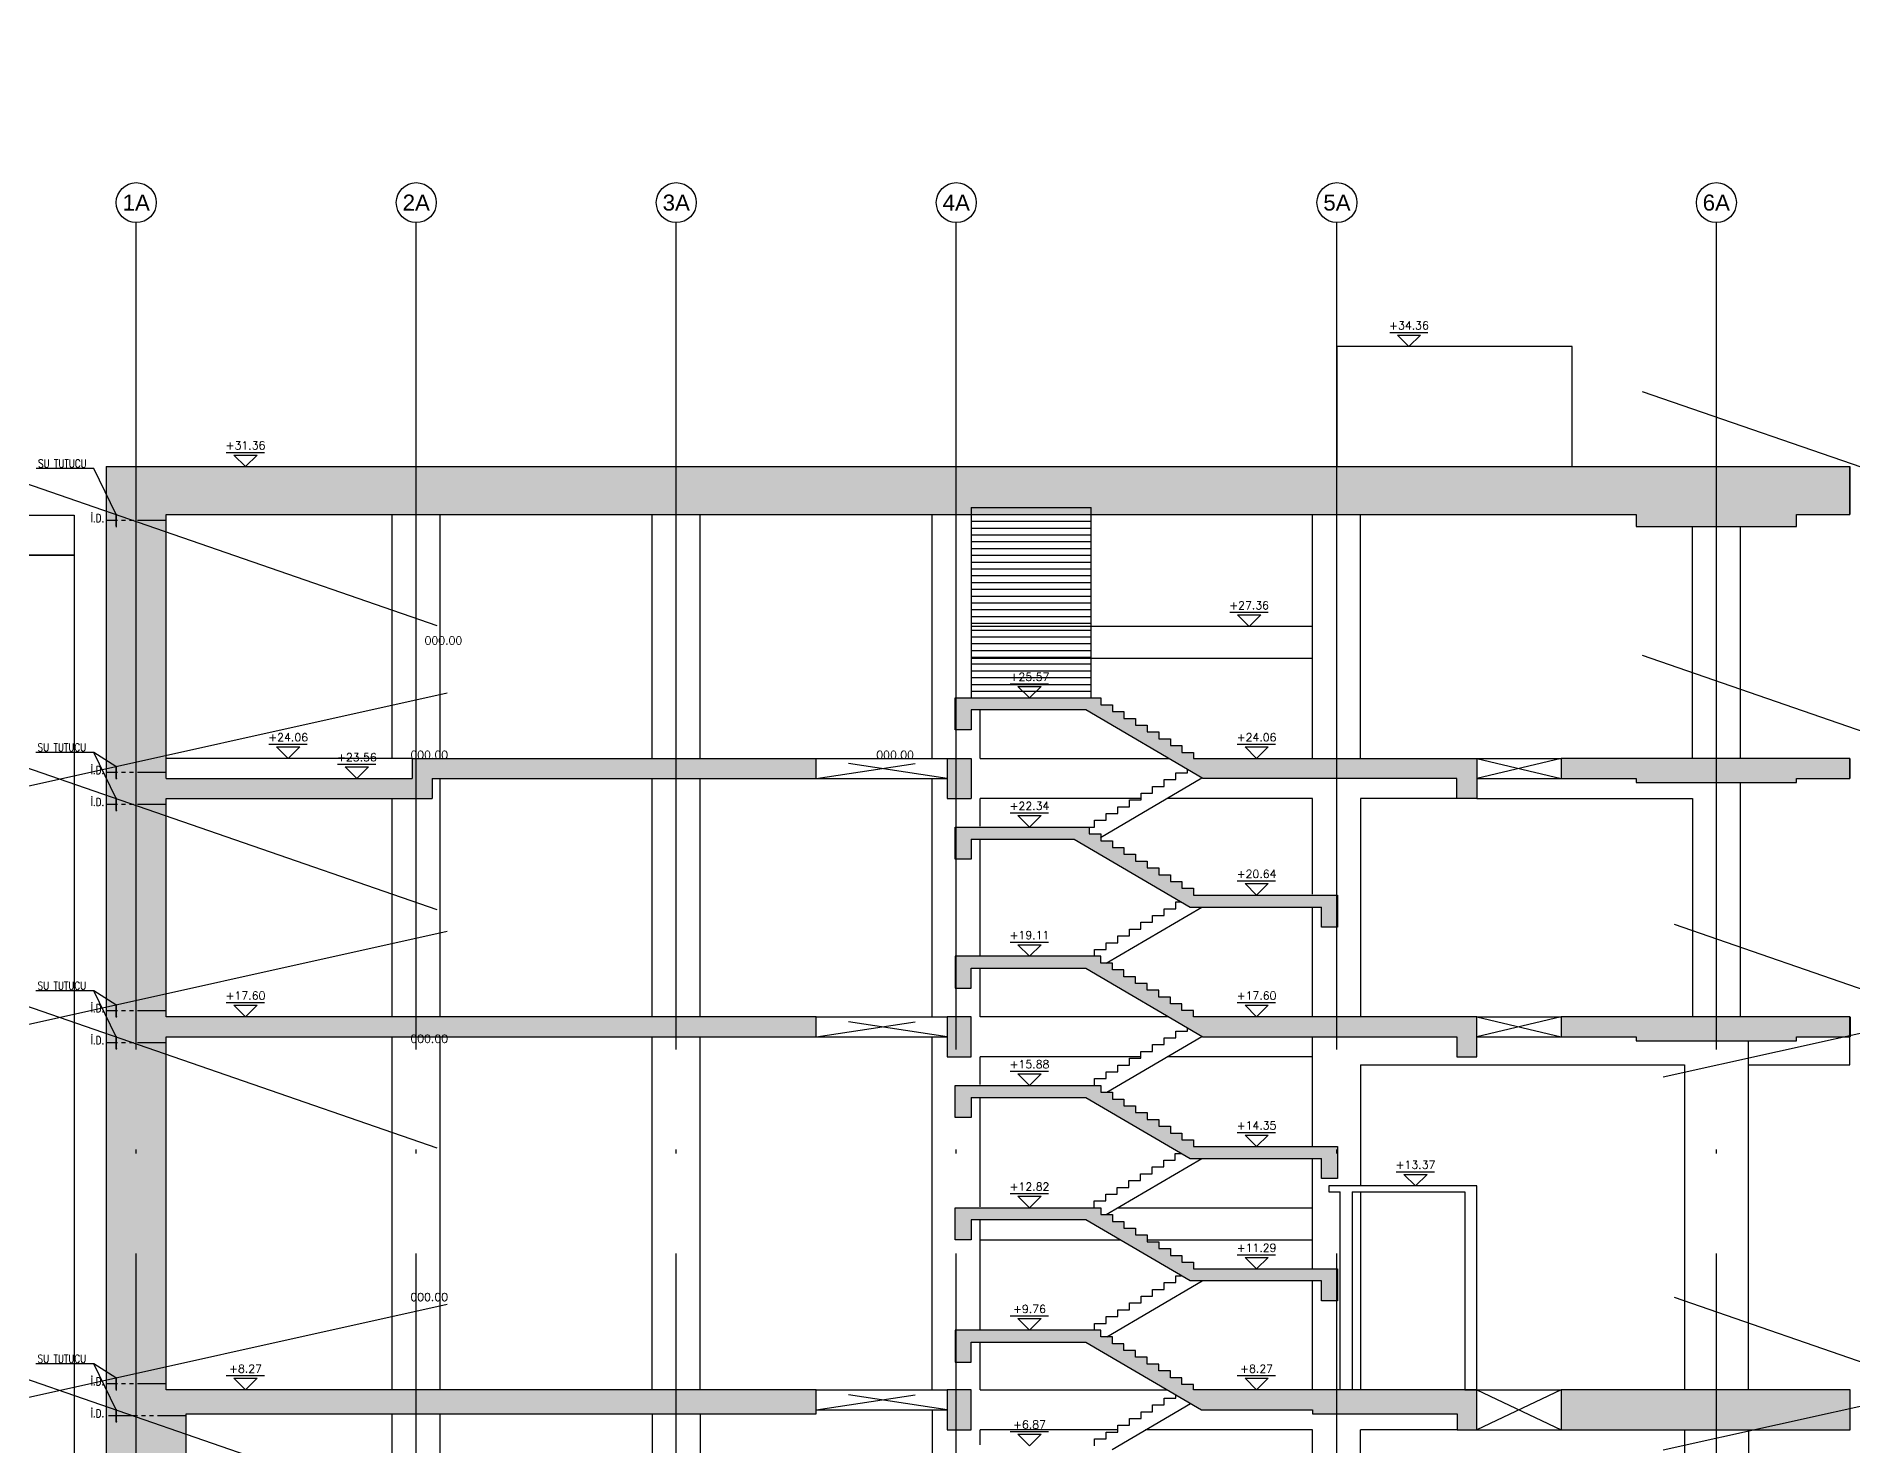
# Model space of a CAD drawing. Header units: millimetres. Extents: x 400392 to 401186, y 4543812 to 4544115.
# Drawn here: x 400997.6 to 401043.01, y 4543915.03 to 4543950.28 of the extents above; entities that cross this region are included whole.
import ezdxf
from ezdxf.enums import TextEntityAlignment as Align

# ---------------------------------------------------------------- set-up
doc = ezdxf.new("R2010")
doc.units = ezdxf.units.MM
for name, pattern in [('ACAD_ISO05W100', [33, 24, -3, 0, -3, 0, -3]), ('AKS', [3, 2.5, -0.25, 0, -0.25]), ('CIZGI', [0.4, 0.25, -0.15]), ('CONTINU', [0]), ('HIDDEN', [0.375, 0.25, -0.125])]:
    doc.linetypes.add(name, pattern=pattern)
for name, color, linetype in [('aks prota', 2, 'AKS'), ('caks prota', 4, 'Continuous'), ('görünüş prota', 4, 'Continuous'), ('inşaat derzi prota', 11, 'Continuous'), ('kesik prota', 2, 'CIZGI'), ('kesit prota', 1, 'Continuous'), ('kesit tarama prota', 252, 'Continuous'), ('kot prota', 4, 'Continuous'), ('merdiven prota', 2, 'Continuous'), ('not yazısı prota', 6, 'Continuous'), ('not çizgisi prota', 4, 'Continuous'), ('PRT-CST-rc_level', 6, 'Continuous'), ('PRT-CST-rc_levermark', 4, 'Continuous'), ('st_s_su tutucu', 2, 'Continuous'), ('st_s_ölçü', 4, 'Continuous'), ('taks prota', 7, 'Continuous'), ('ölçü prota', 4, 'Continuous')]:
    doc.layers.add(name, color=color, linetype=linetype)
doc.layers.add('PRT-KD-kazik', color=172, linetype='Continuous', lineweight=25)
doc.styles.add('OLCU', font='romanstw.shx')
doc.styles.add('TAKS', font='Arial Unicode.ttf')
doc.styles.add('TSIMPLEX', font='romanstw.shx')
doc.dimstyles.new('1-50', dxfattribs={"dimtxt": 10, "dimasz": 4, "dimexe": 4, "dimexo": 8, "dimgap": 4, "dimtad": 1, "dimdec": 1, "dimrnd": 0.05, "dimzin": 9, "dimdsep": 46, "dimtxsty": 'OLCU', "dimblk1": 'OBLIQUE', "dimblk2": 'OBLIQUE', "dimsah": 1, "dimcen": 2, "dimdle": 4, "dimclrd": 4, "dimclre": 4, "dimclrt": 3, "dimadec": 1, "dimazin": 0, "dimtfac": 1, "dimtdec": 1, "dimtix": 1, "dimtmove": 2, "dimatfit": 3, "dimldrblk": 'OBLIQUE', "dimfxl": 1, "dimtvp": 1, "dimtolj": 1, "dimtzin": 1, "dimarcsym": 0})

# ---------------------------------------------------------------- blocks, each defined once
blk = doc.blocks.new('KOTK5')
at = {"layer": 'PRT-CST-rc_levermark'}
blk.add_line((217, 160), (-213, 160), dxfattribs=at)
blk.add_lwpolyline([(130, 130), (-130, 130), (0, 0)], close=True, dxfattribs=at)
at = {"layer": 'PRT-CST-rc_level', "style": 'OLCU'}
blk.add_attdef('000.00', text='', height=90, dxfattribs=at).set_placement((0, 193), align=Align.CENTER)
blk = doc.blocks.new('_Oblique')
at = {"layer": 'st_s_ölçü', "lineweight": -2}
blk.add_line((-0.5, -0.5), (0.5, 0.5), dxfattribs=at)
blk = doc.blocks.new('D')
at = {"layer": 'st_s_su tutucu', "linetype": 'CONTINU', "ltscale": 0.2}
for p, q in [((-39987.8, 52508.2), (-39992.6, 52508.2)), ((-39992.6, 52508.2), (-39992.6, 52507.4)), ((-39992.6, 52507.4), (-39990.6, 52506.1)), ((-39990.6, 52498.5), (-39991.5, 52498.5)), ((-39991.5, 52498.5), (-39991.5, 52497.9)), ((-39991.5, 52497.9), (-39990.6, 52497.9)), ((-39990.6, 52506.1), (-39990.6, 52498.5)), ((-39990.6, 52497.9), (-39990.6, 52488.5)), ((-39989.8, 52506.1), (-39987.8, 52507.4)), ((-39989.8, 52498.5), (-39989.8, 52506.1)), ((-39988.9, 52498.5), (-39989.8, 52498.5)), ((-39989.8, 52488.5), (-39989.8, 52497.9)), ((-39989.8, 52497.9), (-39988.9, 52497.9)), ((-39988.9, 52497.9), (-39988.9, 52498.5)), ((-39987.8, 52507.4), (-39987.8, 52508.2)), ((-39992.6, 52449), (-39990.6, 52450.3)), ((-39992.6, 52448.2), (-39992.6, 52449)), ((-39987.8, 52448.2), (-39992.6, 52448.2)), ((-39990.6, 52478.7), (-39991.9, 52478.7)), ((-39991.9, 52478.7), (-39991.9, 52477.7)), ((-39991.9, 52477.7), (-39990.6, 52477.7)), ((-39990.6, 52488.5), (-39991.5, 52488.5)), ((-39991.5, 52488.5), (-39991.5, 52487.9)), ((-39991.5, 52487.9), (-39990.6, 52487.9)), ((-39991.5, 52467.9), (-39991.5, 52468.5)), ((-39991.5, 52468.5), (-39990.6, 52468.5)), ((-39990.6, 52467.9), (-39991.5, 52467.9)), ((-39991.5, 52457.9), (-39991.5, 52458.5)), ((-39991.5, 52458.5), (-39990.6, 52458.5)), ((-39990.6, 52457.9), (-39991.5, 52457.9)), ((-39990.6, 52487.9), (-39990.6, 52478.7)), ((-39990.6, 52468.5), (-39990.6, 52477.7)), ((-39990.6, 52458.5), (-39990.6, 52467.9)), ((-39990.6, 52450.3), (-39990.6, 52457.9)), ((-39988.9, 52488.5), (-39989.8, 52488.5)), ((-39989.8, 52478.7), (-39989.8, 52487.9)), ((-39989.8, 52487.9), (-39988.9, 52487.9)), ((-39988.5, 52478.7), (-39989.8, 52478.7)), ((-39989.8, 52477.7), (-39988.5, 52477.7)), ((-39989.8, 52477.7), (-39989.8, 52468.5)), ((-39989.8, 52468.5), (-39988.9, 52468.5)), ((-39988.9, 52467.9), (-39989.8, 52467.9)), ((-39989.8, 52467.9), (-39989.8, 52458.5)), ((-39989.8, 52458.5), (-39988.9, 52458.5)), ((-39988.9, 52457.9), (-39989.8, 52457.9)), ((-39989.8, 52457.9), (-39989.8, 52450.3)), ((-39989.8, 52450.3), (-39987.8, 52449)), ((-39988.9, 52487.9), (-39988.9, 52488.5)), ((-39988.9, 52468.5), (-39988.9, 52467.9)), ((-39988.9, 52458.5), (-39988.9, 52457.9)), ((-39988.5, 52477.7), (-39988.5, 52478.7)), ((-39987.8, 52449), (-39987.8, 52448.2))]:
    blk.add_line(p, q, dxfattribs=at)

msp = doc.modelspace()

# ---------------------------------------------------------------- hatches: boundary and pattern name
at = {"layer": 'kesit tarama prota'}
h = msp.add_hatch(color=256, dxfattribs=at)
h.dxf.hatch_style = 1
h.paths.add_polyline_path([(401042.94472, 4543902.92107), (401036.01676, 4543902.92107), (401036.01676, 4543904.55106), (401042.94472, 4543904.55106), (401042.94472, 4543904.85106), (401035.71676, 4543904.85106), (401035.71676, 4543902.92107), (401033.61676, 4543902.92106), (401033.61676, 4543904.85106), (401026.53104, 4543904.85106), (401026.53104, 4543905.00406), (401026.24105, 4543905.00406), (401026.24105, 4543905.17406), (401025.95104, 4543905.17406), (401025.95104, 4543905.34406), (401025.66104, 4543905.34406), (401025.66104, 4543905.51406), (401025.37104, 4543905.51406), (401025.37104, 4543905.68406), (401025.08104, 4543905.68406), (401025.08104, 4543905.85406), (401024.79104, 4543905.85406), (401024.79104, 4543906.02406), (401024.50104, 4543906.02406), (401024.50104, 4543906.19406), (401024.21104, 4543906.19406), (401024.21104, 4543906.36406), (401020.57554, 4543906.36406), (401020.57555, 4543905.5649), (401020.97555, 4543905.5649), (401020.97554, 4543906.06406), (401023.83959, 4543906.06406), (401025.90883, 4543904.85106), (401020.67554, 4543904.85106), (401020.67554, 4543904.55106), (401026.21491, 4543904.55106), (401026.21491, 4543902.92106), (401005.01677, 4543902.92106), (401005.01677, 4543904.55106), (401017.10049, 4543904.55106), (401017.10049, 4543904.85106), (401001.35051, 4543904.85106), (401001.35051, 4543910.37106), (401017.10049, 4543910.37106), (401017.10049, 4543910.97106), (401001.35051, 4543910.97106), (401001.35051, 4543915.83106), (401017.10051, 4543915.83106), (401017.10051, 4543916.43106), (401000.85051, 4543916.43106), (401000.85051, 4543925.26106), (401017.10051, 4543925.26106), (401017.10051, 4543925.76106), (401000.85051, 4543925.76106), (401000.85051, 4543931.22106), (401007.50051, 4543931.22106), (401007.50051, 4543931.72106), (401017.10051, 4543931.72106), (401017.10051, 4543932.22106), (401007.00051, 4543932.22106), (401007.00051, 4543931.72106), (401000.85051, 4543931.72106), (401000.85051, 4543938.32106), (401037.59989, 4543938.32106), (401037.59989, 4543938.02106), (401041.59989, 4543938.02106), (401041.59989, 4543938.32106), (401042.93915, 4543938.32106), (401042.93915, 4543939.52106), (400999.35051, 4543939.52106), (400999.35051, 4543900.92106), (401000.26677, 4543900.92106), (401001.36677, 4543898.72106), (401008.36677, 4543898.72106), (401009.46677, 4543900.92106), (401042.94472, 4543900.92107)])
h.paths.add_polyline_path([(401026.51491, 4543902.92106), (401026.51491, 4543904.55106), (401033.31676, 4543904.55106), (401033.31676, 4543902.92106)], flags=16)
h.paths.add_polyline_path([(401006.36677, 4543900.72106), (401005.01677, 4543900.72106), (401005.01677, 4543902.72106), (401006.36677, 4543902.72106)], flags=16)
h.paths.add_polyline_path([(401004.71677, 4543900.72106), (401003.36677, 4543900.72106), (401003.36677, 4543902.72106), (401004.71677, 4543902.72106)], flags=16)
h.paths.add_polyline_path([(401004.71677, 4543902.92106), (401001.35051, 4543902.92106), (401001.35051, 4543904.55106), (401004.71677, 4543904.55106)], flags=16)
h = msp.add_hatch(color=256, dxfattribs=at)
h.dxf.hatch_style = 1
h.paths.add_polyline_path([(401033.61678, 4543932.22106), (401026.53196, 4543932.22106), (401026.53196, 4543932.37406), (401026.24196, 4543932.37406), (401026.24196, 4543932.54406), (401025.95196, 4543932.54406), (401025.95196, 4543932.71406), (401025.66196, 4543932.71406), (401025.66196, 4543932.88406), (401025.37196, 4543932.88406), (401025.37196, 4543933.05406), (401025.08196, 4543933.05406), (401025.08196, 4543933.22406), (401024.79196, 4543933.22406), (401024.79196, 4543933.39406), (401024.50196, 4543933.39406), (401024.50196, 4543933.56406), (401024.21196, 4543933.56406), (401024.21196, 4543933.73406), (401020.57555, 4543933.73406), (401020.57555, 4543932.9349), (401020.97555, 4543932.9349), (401020.97555, 4543933.43406), (401023.8405, 4543933.43406), (401026.76269, 4543931.72106), (401033.11678, 4543931.72106), (401033.11678, 4543931.22106), (401033.61678, 4543931.22106)])
h = msp.add_hatch(color=256, dxfattribs=at)
h.dxf.hatch_style = 1
h.paths.add_polyline_path([(401020.97555, 4543932.22106), (401020.37556, 4543932.22106), (401020.37556, 4543931.22106), (401020.97555, 4543931.22106)])
h = msp.add_hatch(color=256, dxfattribs=at)
h.dxf.hatch_style = 1
h.paths.add_polyline_path([(401042.93915, 4543932.22106), (401035.71678, 4543932.22106), (401035.71678, 4543931.72106), (401037.59989, 4543931.72106), (401037.59989, 4543931.62106), (401041.59989, 4543931.62106), (401041.59989, 4543931.72106), (401042.93915, 4543931.72106)])
h = msp.add_hatch(color=256, dxfattribs=at)
h.dxf.hatch_style = 1
h.paths.add_polyline_path([(401030.12559, 4543928.80406), (401026.53196, 4543928.80406), (401026.53196, 4543928.97406), (401026.24196, 4543928.97406), (401026.24196, 4543929.14406), (401025.95196, 4543929.14406), (401025.95196, 4543929.31406), (401025.66196, 4543929.31406), (401025.66196, 4543929.48406), (401025.37196, 4543929.48406), (401025.37196, 4543929.65406), (401025.08196, 4543929.65406), (401025.08196, 4543929.82406), (401024.79196, 4543929.82406), (401024.79196, 4543929.99406), (401024.50196, 4543929.99406), (401024.50196, 4543930.16406), (401024.21196, 4543930.16406), (401024.21196, 4543930.33406), (401023.92196, 4543930.33406), (401023.92196, 4543930.50406), (401020.57555, 4543930.50406), (401020.57555, 4543929.7049), (401020.97555, 4543929.7049), (401020.97555, 4543930.20406), (401023.5505, 4543930.20406), (401026.4505, 4543928.50406), (401029.72559, 4543928.50406), (401029.7256, 4543928.0049), (401030.12559, 4543928.0049)])
h = msp.add_hatch(color=256, dxfattribs=at)
h.dxf.hatch_style = 1
h.paths.add_polyline_path([(401033.61682, 4543925.76106), (401026.53196, 4543925.76106), (401026.53196, 4543925.91406), (401026.24196, 4543925.91406), (401026.24196, 4543926.08406), (401025.95196, 4543926.08406), (401025.95196, 4543926.25406), (401025.66196, 4543926.25406), (401025.66196, 4543926.42406), (401025.37196, 4543926.42406), (401025.37196, 4543926.59406), (401025.08196, 4543926.59406), (401025.08196, 4543926.76406), (401024.79196, 4543926.76406), (401024.79196, 4543926.93406), (401024.50196, 4543926.93406), (401024.50196, 4543927.10406), (401024.21196, 4543927.10406), (401024.21196, 4543927.27406), (401023.67112, 4543927.27406), (401020.57555, 4543927.27406), (401020.57555, 4543926.4749), (401020.97555, 4543926.4749), (401020.97555, 4543926.97406), (401023.8405, 4543926.97406), (401026.76268, 4543925.26106), (401033.11682, 4543925.26106), (401033.11682, 4543924.76106), (401033.61682, 4543924.76106)])
h = msp.add_hatch(color=256, dxfattribs=at)
h.dxf.hatch_style = 1
h.paths.add_polyline_path([(401020.97555, 4543925.76106), (401020.37554, 4543925.76106), (401020.37554, 4543924.76106), (401020.97555, 4543924.76106)])
h = msp.add_hatch(color=256, dxfattribs=at)
h.dxf.hatch_style = 1
h.paths.add_polyline_path([(401042.94472, 4543925.76106), (401035.71678, 4543925.76106), (401035.71678, 4543925.26106), (401037.59989, 4543925.26106), (401037.59989, 4543925.16106), (401041.59989, 4543925.16106), (401041.59989, 4543925.26106), (401042.94472, 4543925.26106)])
h = msp.add_hatch(color=256, dxfattribs=at)
h.dxf.hatch_style = 1
h.paths.add_polyline_path([(401030.12559, 4543922.51406), (401026.53084, 4543922.51406), (401026.53084, 4543922.68406), (401026.24084, 4543922.68406), (401026.24084, 4543922.85406), (401025.95084, 4543922.85406), (401025.95084, 4543923.02406), (401025.66084, 4543923.02406), (401025.66084, 4543923.19406), (401025.37084, 4543923.19406), (401025.37084, 4543923.36406), (401025.08084, 4543923.36406), (401025.08084, 4543923.53406), (401024.79084, 4543923.53406), (401024.79084, 4543923.70406), (401024.50084, 4543923.70406), (401024.50084, 4543923.87406), (401024.21084, 4543923.87406), (401024.21084, 4543924.04406), (401020.57555, 4543924.04406), (401020.57555, 4543923.2449), (401020.97555, 4543923.2449), (401020.97555, 4543923.74406), (401023.83939, 4543923.74406), (401026.44939, 4543922.21406), (401029.72559, 4543922.21406), (401029.7256, 4543921.7149), (401030.12559, 4543921.7149)])
h = msp.add_hatch(color=256, dxfattribs=at)
h.dxf.hatch_style = 1
h.paths.add_polyline_path([(401030.12559, 4543919.45406), (401026.53084, 4543919.45406), (401026.53084, 4543919.62406), (401026.24084, 4543919.62406), (401026.24084, 4543919.79406), (401025.95084, 4543919.79406), (401025.95084, 4543919.96406), (401025.66084, 4543919.96406), (401025.66084, 4543920.13406), (401025.37084, 4543920.13406), (401025.37084, 4543920.30406), (401025.08084, 4543920.30406), (401025.08084, 4543920.47406), (401024.79084, 4543920.47406), (401024.79084, 4543920.64406), (401024.50084, 4543920.64406), (401024.50084, 4543920.81406), (401024.21084, 4543920.81406), (401024.21084, 4543920.98406), (401020.57555, 4543920.98406), (401020.57555, 4543920.1849), (401020.97555, 4543920.1849), (401020.97555, 4543920.68406), (401023.83939, 4543920.68406), (401026.44939, 4543919.15406), (401029.72559, 4543919.15406), (401029.7256, 4543918.6549), (401030.12559, 4543918.6549)])
h = msp.add_hatch(color=256, dxfattribs=at)
h.dxf.hatch_style = 1
h.paths.add_polyline_path([(401033.61682, 4543916.43106), (401026.53106, 4543916.43106), (401026.53106, 4543916.56406), (401026.24106, 4543916.56406), (401026.24106, 4543916.73406), (401025.95106, 4543916.73406), (401025.95106, 4543916.90406), (401025.66106, 4543916.90406), (401025.66106, 4543917.07406), (401025.37106, 4543917.07406), (401025.37106, 4543917.24406), (401025.08106, 4543917.24406), (401025.08106, 4543917.41406), (401024.79106, 4543917.41406), (401024.79106, 4543917.58406), (401024.50106, 4543917.58406), (401024.50106, 4543917.75406), (401024.21106, 4543917.75406), (401024.21106, 4543917.92406), (401020.57555, 4543917.92406), (401020.57555, 4543917.1249), (401020.97555, 4543917.1249), (401020.97555, 4543917.62406), (401023.83961, 4543917.62406), (401026.72767, 4543915.93106), (401029.50049, 4543915.93106), (401029.50049, 4543915.83106), (401033.12051, 4543915.83106), (401033.12051, 4543915.43106), (401033.61682, 4543915.43106)])
h = msp.add_hatch(color=256, dxfattribs=at)
h.dxf.hatch_style = 1
h.paths.add_polyline_path([(401020.37554, 4543916.43106), (401020.37554, 4543915.43106), (401020.97555, 4543915.43106), (401020.97555, 4543916.43106)])
h = msp.add_hatch(color=256, dxfattribs=at)
h.dxf.hatch_style = 1
h.paths.add_polyline_path([(401042.94472, 4543916.43106), (401035.71678, 4543916.43106), (401035.71679, 4543915.43106), (401038.8005, 4543915.43106), (401038.80051, 4543915.43106), (401039.70401, 4543915.43106), (401042.94472, 4543915.43106)])

# ---------------------------------------------------------------- linework, layer by layer
at = {"layer": 'aks prota', "ltscale": 10}
for p, q in [((401000.10051, 4543894.84083), (401000.10051, 4543945.62273)), ((401007.10051, 4543894.84083), (401007.10051, 4543945.62274)), ((401013.60051, 4543894.84083), (401013.60051, 4543945.62274)), ((401020.60051, 4543894.84083), (401020.60051, 4543945.62274)), ((401030.11677, 4543894.84083), (401030.11677, 4543945.62274)), ((401039.60051, 4543894.84083), (401039.60051, 4543945.62274))]:
    msp.add_line(p, q, dxfattribs=at)
at = {"layer": 'caks prota', "ltscale": 0.05}
for centre in [(401000.10051, 4543946.12273), (401007.10051, 4543946.12273), (401013.60051, 4543946.12273), (401020.60051, 4543946.12273), (401030.11677, 4543946.12273), (401039.60051, 4543946.12273)]:
    msp.add_circle(centre, 0.5, dxfattribs=at)
at = {"layer": 'görünüş prota', "color": 4}
for p, q in [((401006.50049, 4543932.22106), (401006.50048, 4543938.32106)), ((401007.70049, 4543932.22106), (401007.70048, 4543938.32106)), ((401013.00049, 4543932.22106), (401013.00048, 4543938.32106)), ((401014.20049, 4543932.22106), (401014.20048, 4543938.32106)), ((401020.00049, 4543932.22106), (401020.00048, 4543938.32106)), ((401029.50049, 4543932.22106), (401029.50048, 4543938.32106)), ((401030.70049, 4543932.22106), (401030.70048, 4543938.32106)), ((401039.00051, 4543932.22106), (401039.00051, 4543938.02106)), ((401040.20051, 4543932.22106), (401040.20051, 4543938.02106)), ((401021.20049, 4543932.22106), (401021.20049, 4543933.43406)), ((401017.10049, 4543932.22106), (401020.37554, 4543932.22106)), ((401007.70049, 4543925.76106), (401007.70049, 4543931.72106)), ((401013.00049, 4543925.76106), (401013.00049, 4543931.72106)), ((401014.20049, 4543925.76106), (401014.20049, 4543931.72106)), ((401017.10051, 4543931.72106), (401020.37556, 4543931.72106)), ((401020.00049, 4543925.76106), (401020.00049, 4543931.72106)), ((401040.20052, 4543925.76106), (401040.20051, 4543931.62106)), ((401006.50049, 4543925.76106), (401006.50049, 4543931.22106)), ((401021.20049, 4543930.5249), (401021.20049, 4543931.22106)), ((401021.20049, 4543927.2949), (401021.20049, 4543930.20406)), ((401029.50049, 4543925.76106), (401029.50049, 4543928.50406)), ((401021.20049, 4543925.76106), (401021.20049, 4543926.97406)), ((401017.10049, 4543925.76106), (401020.37554, 4543925.76106)), ((401006.50049, 4543916.43106), (401006.50049, 4543925.26106)), ((401007.70049, 4543916.43106), (401007.70049, 4543925.26106)), ((401013.00049, 4543916.43106), (401013.00049, 4543925.26106)), ((401014.20049, 4543916.43106), (401014.20049, 4543925.26106)), ((401017.10051, 4543925.26106), (401020.37556, 4543925.26106)), ((401020.00049, 4543916.43106), (401020.00049, 4543925.26106)), ((401029.50049, 4543922.5349), (401029.50049, 4543925.26106)), ((401040.40049, 4543916.43106), (401040.40049, 4543925.16106)), ((401021.20049, 4543924.0649), (401021.20049, 4543924.76106)), ((401021.20049, 4543921.0049), (401021.20049, 4543923.74406)), ((401029.50049, 4543919.4749), (401029.5005, 4543922.21406)), ((401029.91677, 4543921.53106), (401029.91677, 4543921.38106)), ((401029.91677, 4543921.38106), (401030.19325, 4543921.38106)), ((401030.49325, 4543921.38106), (401033.31677, 4543921.38106)), ((401021.20049, 4543917.9449), (401021.20049, 4543920.68406)), ((401029.50049, 4543916.43106), (401029.5005, 4543919.15406)), ((401021.20049, 4543916.43106), (401021.20049, 4543917.62406)), ((401017.10049, 4543916.43106), (401020.37554, 4543916.43106)), ((401017.10051, 4543915.93106), (401020.37554, 4543915.93106)), ((401020.00049, 4543915.93106), (401020.00049, 4543910.97106)), ((401006.50049, 4543910.97106), (401006.50049, 4543915.83106)), ((401007.70049, 4543910.97106), (401007.70049, 4543915.83106)), ((401013.00049, 4543915.83106), (401013.00049, 4543910.97106)), ((401014.20049, 4543915.83106), (401014.20049, 4543910.97106)), ((401021.20049, 4543915.0549), (401021.20049, 4543915.43106)), ((401029.50049, 4543913.6949), (401029.50049, 4543915.43106)), ((401030.70049, 4543910.97106), (401030.70049, 4543915.43106)), ((401038.80049, 4543915.43106), (401038.80049, 4543910.97106)), ((401040.40049, 4543915.43106), (401040.40049, 4543910.97106))]:
    msp.add_line(p, q, dxfattribs=at)
for points in [[(401035.99677, 4543939.52106), (401035.99678, 4543942.52106), (401030.11678, 4543942.52106), (401030.11678, 4543939.52106)], [(401020.97555, 4543938.49406), (401020.97555, 4543933.73406)], [(401020.97555, 4543938.49406), (401023.97555, 4543938.49406)], [(401020.97555, 4543938.32406), (401023.97555, 4543938.32406)], [(401020.97555, 4543938.15406), (401023.97555, 4543938.15406)], [(401023.97555, 4543933.73406), (401023.97555, 4543938.49406)], [(401020.97555, 4543937.98406), (401023.97555, 4543937.98406)], [(401020.97555, 4543937.81406), (401023.97555, 4543937.81406)], [(401020.97555, 4543937.64406), (401023.97555, 4543937.64406)], [(401020.97555, 4543937.47406), (401023.97555, 4543937.47406)], [(401020.97555, 4543937.30406), (401023.97555, 4543937.30406)], [(401020.97555, 4543937.13406), (401023.97555, 4543937.13406)], [(401020.97555, 4543936.96406), (401023.97555, 4543936.96406)], [(401020.97555, 4543936.79406), (401023.97555, 4543936.79406)], [(401020.97555, 4543936.62406), (401023.97555, 4543936.62406)], [(401020.97555, 4543936.45406), (401023.97555, 4543936.45406)], [(401020.97555, 4543936.28406), (401023.97555, 4543936.28406)], [(401020.97555, 4543936.11406), (401023.97555, 4543936.11406)], [(401020.97555, 4543935.94406), (401023.97555, 4543935.94406)], [(401020.97555, 4543935.77406), (401023.97555, 4543935.77406)], [(401020.97555, 4543935.60406), (401023.97555, 4543935.60406)], [(401020.97555, 4543935.43406), (401023.97555, 4543935.43406)], [(401020.97555, 4543935.26406), (401023.97555, 4543935.26406)], [(401020.97555, 4543935.09406), (401023.97555, 4543935.09406)], [(401020.97555, 4543934.92406), (401023.97555, 4543934.92406)], [(401020.97555, 4543934.75406), (401023.97555, 4543934.75406)], [(401020.97555, 4543934.58406), (401023.97555, 4543934.58406)], [(401020.97555, 4543934.41406), (401023.97555, 4543934.41406)], [(401020.97555, 4543934.24406), (401023.97555, 4543934.24406)], [(401020.97555, 4543934.07406), (401023.97555, 4543934.07406)], [(401020.97555, 4543933.90406), (401023.97555, 4543933.90406)], [(401007.00051, 4543932.22106), (401000.85051, 4543932.22106)], [(401033.6168, 4543932.22106), (401035.71678, 4543932.22106)], [(401023.9166, 4543930.50406), (401024.05869, 4543930.50406), (401024.05869, 4543930.67406), (401024.34869, 4543930.67406), (401024.34869, 4543930.84406), (401024.63869, 4543930.84406), (401024.63869, 4543931.01406), (401024.92869, 4543931.01406), (401024.92869, 4543931.18406), (401025.21869, 4543931.18406), (401025.21869, 4543931.35406), (401025.50869, 4543931.35406), (401025.50869, 4543931.52406), (401025.79869, 4543931.52406), (401025.79869, 4543931.69406), (401026.08869, 4543931.69406), (401026.08869, 4543931.86406), (401026.37869, 4543931.86406), (401026.37869, 4543931.94616)], [(401024.20362, 4543930.24779), (401026.73976, 4543931.7345)], [(401033.6168, 4543931.72106), (401035.71678, 4543931.72106)], [(401033.11678, 4543931.22106), (401030.70049, 4543931.22106), (401030.70049, 4543925.76106)], [(401033.6168, 4543931.22106), (401039.00051, 4543931.22106), (401039.00052, 4543925.76106)], [(401024.05638, 4543927.27406), (401024.05638, 4543927.44406), (401024.34638, 4543927.44406), (401024.34638, 4543927.61406), (401024.63638, 4543927.61406), (401024.63638, 4543927.78406), (401024.92638, 4543927.78406), (401024.92638, 4543927.95406), (401025.21638, 4543927.95406), (401025.21638, 4543928.12406), (401025.50638, 4543928.12406), (401025.50638, 4543928.29406), (401025.79638, 4543928.29406), (401025.79638, 4543928.46406), (401026.08638, 4543928.46406), (401026.08638, 4543928.63406), (401026.22339, 4543928.63406)], [(401024.34847, 4543927.10406), (401026.7367, 4543928.50406)], [(401024.05638, 4543924.04406), (401024.05638, 4543924.21406), (401024.34638, 4543924.21406), (401024.34638, 4543924.38406), (401024.63638, 4543924.38406), (401024.63638, 4543924.55406), (401024.92638, 4543924.55406), (401024.92638, 4543924.72406), (401025.21638, 4543924.72406), (401025.21638, 4543924.89406), (401025.50638, 4543924.89406), (401025.50638, 4543925.06406), (401025.79638, 4543925.06406), (401025.79638, 4543925.23406), (401026.08637, 4543925.23406), (401026.08637, 4543925.40406), (401026.37637, 4543925.40406), (401026.37637, 4543925.48438)], [(401033.6168, 4543925.76106), (401035.71678, 4543925.76106)], [(401024.35959, 4543923.87406), (401026.74149, 4543925.27035)], [(401033.6168, 4543925.26106), (401035.71678, 4543925.26106)], [(401030.70049, 4543924.56106), (401030.70049, 4543921.53106)], [(401030.70049, 4543924.56106), (401038.80049, 4543924.56106), (401038.80049, 4543916.43106)], [(401024.04526, 4543920.98406), (401024.04526, 4543921.15406), (401024.33526, 4543921.15406), (401024.33526, 4543921.32406), (401024.62526, 4543921.32406), (401024.62526, 4543921.49406), (401024.91526, 4543921.49406), (401024.91526, 4543921.66406), (401025.20526, 4543921.66406), (401025.20526, 4543921.83406), (401025.49525, 4543921.83406), (401025.49525, 4543922.00406), (401025.78525, 4543922.00406), (401025.78525, 4543922.17406), (401026.07525, 4543922.17406), (401026.07525, 4543922.34406), (401026.21138, 4543922.34406)], [(401024.34847, 4543920.81406), (401026.7367, 4543922.21406)], [(401033.31677, 4543921.38106), (401033.31677, 4543916.43106), (401033.61677, 4543916.43106), (401033.61677, 4543921.53106), (401029.91677, 4543921.53106)], [(401030.49325, 4543921.38106), (401030.49325, 4543916.43106), (401030.19325, 4543916.43106), (401030.19325, 4543921.38106)], [(401030.70049, 4543921.38106), (401030.70049, 4543916.43106)], [(401024.63846, 4543920.98406), (401029.50049, 4543920.98404)], [(401021.20049, 4543920.18406), (401024.69235, 4543920.18405)], [(401025.37084, 4543920.18405), (401029.50049, 4543920.18404)], [(401024.05823, 4543917.92406), (401024.05823, 4543918.09406), (401024.34823, 4543918.09406), (401024.34823, 4543918.26406), (401024.63823, 4543918.26406), (401024.63823, 4543918.43406), (401024.92823, 4543918.43406), (401024.92823, 4543918.60406), (401025.21822, 4543918.60406), (401025.21822, 4543918.77406), (401025.50822, 4543918.77406), (401025.50822, 4543918.94406), (401025.79822, 4543918.94406), (401025.79822, 4543919.11406), (401026.08822, 4543919.11406), (401026.08822, 4543919.28406), (401026.2225, 4543919.28406)], [(401024.36144, 4543917.75406), (401026.74967, 4543919.15406)], [(401033.6168, 4543916.43106), (401035.71678, 4543916.43106)], [(401024.05823, 4543915.03406), (401024.05823, 4543915.20406), (401024.34823, 4543915.20406), (401024.34823, 4543915.37406), (401024.63823, 4543915.37406), (401024.63823, 4543915.54406), (401024.92823, 4543915.54406), (401024.92823, 4543915.71406), (401025.21822, 4543915.71406), (401025.21822, 4543915.88406), (401025.50822, 4543915.88406), (401025.50822, 4543916.05406), (401025.79822, 4543916.05406), (401025.79822, 4543916.22406), (401026.08822, 4543916.22406), (401026.08822, 4543916.30288)], [(401024.49589, 4543914.94288), (401026.45206, 4543916.0896)], [(401033.6168, 4543915.43106), (401035.71678, 4543915.43106)]]:
    msp.add_lwpolyline(points, dxfattribs=at)
at = {"layer": 'inşaat derzi prota', "linetype": 'ACAD_ISO05W100', "ltscale": 0.03}
for points in [[(401000.85051, 4543938.17105), (400999.35051, 4543938.17105)], [(401000.85051, 4543931.87106), (400999.35051, 4543931.87106)], [(401000.85051, 4543931.07106), (400999.35051, 4543931.07106)], [(401000.85051, 4543925.91106), (400999.35051, 4543925.91106)], [(401000.85051, 4543925.11106), (400999.35051, 4543925.11106)], [(401000.85051, 4543916.58106), (400999.35051, 4543916.58106)], [(401001.35051, 4543915.78106), (400999.35051, 4543915.78106)]]:
    msp.add_lwpolyline(points, dxfattribs=at)
at = {"layer": 'kesik prota', "ltscale": 10}
for p, q in [((401042.93915, 4543938.32106), (401042.93915, 4543939.52106)), ((401042.93915, 4543931.72106), (401042.93915, 4543932.22106)), ((401042.93915, 4543924.56106), (401042.93915, 4543925.76106)), ((401042.94472, 4543915.43106), (401042.94472, 4543916.43106))]:
    msp.add_line(p, q, dxfattribs=at)
at = {"layer": 'kesit prota', "color": 1}
for p, q in [((400999.35051, 4543939.52106), (401042.93915, 4543939.52106)), ((401000.85051, 4543931.72106), (401000.85051, 4543938.32106)), ((401007.00051, 4543932.22106), (401017.10051, 4543932.22106)), ((401007.00051, 4543932.22106), (401007.00051, 4543931.72106)), ((401017.10051, 4543931.72106), (401017.10051, 4543932.22106)), ((401020.37554, 4543932.22106), (401020.97555, 4543932.22106)), ((401020.37554, 4543932.22106), (401020.37554, 4543931.22106)), ((401020.97555, 4543932.22106), (401020.97555, 4543931.22106)), ((401000.85051, 4543931.72106), (401007.00051, 4543931.72106)), ((401007.50051, 4543931.72106), (401017.10051, 4543931.72106)), ((401007.50051, 4543931.72106), (401007.50051, 4543931.22106)), ((401000.85051, 4543931.22106), (401007.50051, 4543931.22106)), ((401020.37554, 4543931.22106), (401020.97555, 4543931.22106))]:
    msp.add_line(p, q, dxfattribs=at)
for points in [[(400999.35051, 4543939.52106), (400999.35051, 4543900.92106), (401000.26677, 4543900.92106), (401001.36677, 4543898.72106), (401008.36677, 4543898.72106), (401009.46677, 4543900.92106), (401042.94472, 4543900.92107)], [(401000.85051, 4543938.32106), (401037.59989, 4543938.32106), (401037.59989, 4543938.02106), (401041.59989, 4543938.02106), (401041.59989, 4543938.32106), (401042.93915, 4543938.32106)], [(401026.76269, 4543931.72106), (401023.8405, 4543933.43406), (401020.97555, 4543933.43406), (401020.97555, 4543932.9349), (401020.57555, 4543932.9349), (401020.57555, 4543933.73406), (401024.21196, 4543933.73406), (401024.21196, 4543933.56406), (401024.50196, 4543933.56406), (401024.50196, 4543933.39406), (401024.79196, 4543933.39406), (401024.79196, 4543933.22406), (401025.08196, 4543933.22406), (401025.08196, 4543933.05406), (401025.37196, 4543933.05406), (401025.37196, 4543932.88406), (401025.66196, 4543932.88406), (401025.66196, 4543932.71406), (401025.95196, 4543932.71406), (401025.95196, 4543932.54406), (401026.24196, 4543932.54406), (401026.24196, 4543932.37406), (401026.53196, 4543932.37406), (401026.53196, 4543932.22106), (401033.61678, 4543932.22106), (401033.61678, 4543931.22106), (401033.11678, 4543931.22106), (401033.11678, 4543931.72106), (401026.76269, 4543931.72106)], [(401042.93915, 4543932.22106), (401035.71678, 4543932.22106), (401035.71678, 4543931.72106), (401037.59989, 4543931.72106), (401037.59989, 4543931.62106), (401041.59989, 4543931.62106), (401041.59989, 4543931.72106), (401042.93915, 4543931.72106)], [(401033.61678, 4543931.72106), (401033.61678, 4543931.72106)], [(401001.35051, 4543910.97106), (401001.35051, 4543915.83106), (401017.10051, 4543915.83106), (401017.10051, 4543916.43106), (401000.85051, 4543916.43106), (401000.85051, 4543925.26106), (401017.10051, 4543925.26106), (401017.10051, 4543925.76106), (401000.85051, 4543925.76106), (401000.85051, 4543931.22106)], [(401020.97555, 4543930.20406), (401020.97555, 4543929.7049), (401020.57555, 4543929.7049), (401020.57555, 4543930.50406), (401023.92196, 4543930.50406), (401023.92196, 4543930.33406), (401024.21196, 4543930.33406), (401024.21196, 4543930.16406), (401024.50196, 4543930.16406), (401024.50196, 4543929.99406), (401024.79196, 4543929.99406), (401024.79196, 4543929.82406), (401025.08196, 4543929.82406), (401025.08196, 4543929.65406), (401025.37196, 4543929.65406), (401025.37196, 4543929.48406), (401025.66196, 4543929.48406), (401025.66196, 4543929.31406), (401025.95196, 4543929.31406), (401025.95196, 4543929.14406), (401026.24196, 4543929.14406), (401026.24196, 4543928.97406), (401026.53196, 4543928.97406), (401026.53196, 4543928.80406), (401030.12559, 4543928.80406), (401030.12559, 4543928.0049), (401029.7256, 4543928.0049), (401029.72559, 4543928.50406)], [(401023.90548, 4543930.50406), (401023.90548, 4543930.50406)], [(401020.97555, 4543930.20406), (401023.5505, 4543930.20406), (401026.4505, 4543928.50406), (401029.72559, 4543928.50406)], [(401024.19548, 4543927.27406), (401024.19548, 4543927.27406), (401020.57555, 4543927.27406), (401020.57555, 4543926.4749), (401020.97555, 4543926.4749), (401020.97555, 4543926.97406), (401023.8405, 4543926.97406), (401026.76268, 4543925.26106), (401033.11682, 4543925.26106), (401033.11682, 4543924.76106), (401033.61682, 4543924.76106), (401033.61682, 4543925.76106), (401026.53196, 4543925.76106), (401026.53196, 4543925.91406), (401026.24196, 4543925.91406), (401026.24196, 4543926.08406), (401025.95196, 4543926.08406), (401025.95196, 4543926.25406), (401025.66196, 4543926.25406), (401025.66196, 4543926.42406), (401025.37196, 4543926.42406), (401025.37196, 4543926.59406), (401025.08196, 4543926.59406), (401025.08196, 4543926.76406), (401024.79196, 4543926.76406), (401024.79196, 4543926.93406), (401024.50196, 4543926.93406), (401024.50196, 4543927.10406), (401024.21196, 4543927.10406), (401024.21196, 4543927.27406), (401023.67112, 4543927.27406)], [(401042.93915, 4543925.76106), (401035.71678, 4543925.76106), (401035.71678, 4543925.26106), (401037.59989, 4543925.26106), (401037.59989, 4543925.16106), (401041.59989, 4543925.16106), (401041.59989, 4543925.26106), (401042.93915, 4543925.26106)], [(401020.97555, 4543923.74406), (401020.97555, 4543923.2449), (401020.57555, 4543923.2449), (401020.57555, 4543924.04406), (401024.21084, 4543924.04406), (401024.21084, 4543923.87406), (401024.50084, 4543923.87406), (401024.50084, 4543923.70406), (401024.79084, 4543923.70406), (401024.79084, 4543923.53406), (401025.08084, 4543923.53406), (401025.08084, 4543923.36406), (401025.37084, 4543923.36406), (401025.37084, 4543923.19406), (401025.66084, 4543923.19406), (401025.66084, 4543923.02406), (401025.95084, 4543923.02406), (401025.95084, 4543922.85406), (401026.24084, 4543922.85406), (401026.24084, 4543922.68406), (401026.53084, 4543922.68406), (401026.53084, 4543922.51406), (401030.12559, 4543922.51406), (401030.12559, 4543921.7149), (401029.7256, 4543921.7149), (401029.72559, 4543922.21406)], [(401020.97555, 4543923.74406), (401023.83939, 4543923.74406), (401026.44939, 4543922.21406), (401029.72559, 4543922.21406)], [(401026.53084, 4543919.45406), (401030.12559, 4543919.45406), (401030.12559, 4543918.6549), (401029.7256, 4543918.6549), (401029.72559, 4543919.15406), (401026.44939, 4543919.15406), (401023.83939, 4543920.68406), (401020.97555, 4543920.68406), (401020.97555, 4543920.1849), (401020.57555, 4543920.1849), (401020.57555, 4543920.98406), (401024.21084, 4543920.98406), (401024.21084, 4543920.81406), (401024.50084, 4543920.81406), (401024.50084, 4543920.64406), (401024.79084, 4543920.64406), (401024.79084, 4543920.47406), (401025.08084, 4543920.47406), (401025.08084, 4543920.30406), (401025.37084, 4543920.30406), (401025.37084, 4543920.13406), (401025.66084, 4543920.13406), (401025.66084, 4543919.96406), (401025.95084, 4543919.96406), (401025.95084, 4543919.79406), (401026.24084, 4543919.79406), (401026.24084, 4543919.62406), (401026.53084, 4543919.62406), (401026.53084, 4543919.45406)], [(401042.94472, 4543916.43106), (401035.71678, 4543916.43106), (401035.71678, 4543915.43106), (401035.71678, 4543915.43106), (401035.71678, 4543915.43106), (401042.94472, 4543915.43106)]]:
    msp.add_lwpolyline(points, dxfattribs=at)
for points in [[(401020.37554, 4543925.76106), (401020.37554, 4543924.76106), (401020.97555, 4543924.76106), (401020.97555, 4543925.76106)], [(401020.37554, 4543916.43106), (401020.37554, 4543915.43106), (401020.97555, 4543915.43106), (401020.97555, 4543916.43106)]]:
    msp.add_lwpolyline(points, close=True, dxfattribs=at)
at = {"layer": 'kesit prota'}
msp.add_lwpolyline([(401020.97555, 4543917.62406), (401023.83961, 4543917.62406), (401026.72767, 4543915.93106), (401029.50049, 4543915.93106), (401029.50049, 4543915.83106), (401033.12051, 4543915.83106), (401033.12051, 4543915.43106), (401033.61682, 4543915.43106), (401033.61682, 4543916.43106), (401026.53106, 4543916.43106), (401026.53106, 4543916.56406), (401026.24106, 4543916.56406), (401026.24106, 4543916.73406), (401025.95106, 4543916.73406), (401025.95106, 4543916.90406), (401025.66106, 4543916.90406), (401025.66106, 4543917.07406), (401025.37106, 4543917.07406), (401025.37106, 4543917.24406), (401025.08106, 4543917.24406), (401025.08106, 4543917.41406), (401024.79106, 4543917.41406), (401024.79106, 4543917.58406), (401024.50106, 4543917.58406), (401024.50106, 4543917.75406), (401024.21106, 4543917.75406), (401024.21106, 4543917.92406), (401020.57555, 4543917.92406), (401020.57555, 4543917.1249), (401020.97555, 4543917.1249), (401020.97555, 4543917.62406)], dxfattribs=at)
at = {"layer": 'kesit tarama prota'}
for points in [[(401042.93915, 4543939.52106), (401042.93915, 4543938.32106)], [(401042.93915, 4543932.22106), (401042.93915, 4543931.72106)], [(401042.94472, 4543925.76106), (401042.94472, 4543925.26106)]]:
    msp.add_lwpolyline(points, dxfattribs=at)
at = {"layer": 'merdiven prota', "linetype": 'HIDDEN', "ltscale": 10}
for points in [[(401020.37554, 4543931.72106), (401017.10049, 4543932.22106)], [(401017.10051, 4543931.72106), (401020.37556, 4543932.22106)], [(401033.6168, 4543932.22106), (401035.71678, 4543931.72106)], [(401035.71678, 4543932.22106), (401033.6168, 4543931.72106)], [(401020.37554, 4543925.26106), (401017.10049, 4543925.76106)], [(401017.10051, 4543925.26106), (401020.37556, 4543925.76106)], [(401033.6168, 4543925.76106), (401035.71678, 4543925.26106)], [(401035.71678, 4543925.76106), (401033.6168, 4543925.26106)], [(401020.37554, 4543915.93106), (401017.10049, 4543916.43106)], [(401017.10051, 4543915.93106), (401020.37554, 4543916.43106)], [(401033.6168, 4543916.43106), (401035.71678, 4543915.43106)], [(401035.71678, 4543916.43106), (401033.61682, 4543915.43106)]]:
    msp.add_lwpolyline(points, dxfattribs=at)
at = {"layer": 'PRT-KD-kazik', "color": 3}
for points in [[(400997.35054, 4543938.30902), (400998.55054, 4543938.30902), (400998.55054, 4543937.30902), (400997.35054, 4543937.30902)], [(400997.35054, 4543937.30902), (400998.55054, 4543937.30902), (400998.55055, 4543893.00902), (400997.35055, 4543893.00902)]]:
    msp.add_lwpolyline(points, close=True, dxfattribs=at)
at = {"layer": 'ölçü prota'}
for p, q in [((401029.50049, 4543935.52106), (401020.97555, 4543935.52106)), ((401029.50049, 4543934.72106), (401020.97555, 4543934.72106))]:
    msp.add_line(p, q, dxfattribs=at)
for points in [[(401020.97555, 4543932.22106), (401020.97555, 4543932.22106)], [(401021.20049, 4543932.22106), (401025.90974, 4543932.22106)], [(401025.21869, 4543931.22106), (401021.20049, 4543931.22106)], [(401029.50049, 4543928.8249), (401029.50049, 4543931.22106), (401025.8639, 4543931.22106)], [(401025.90974, 4543925.76106), (401021.20049, 4543925.76106)], [(401025.21638, 4543924.76106), (401021.20049, 4543924.76106)], [(401029.50049, 4543924.76106), (401025.8727, 4543924.76106)], [(401040.40049, 4543924.56106), (401042.93915, 4543924.56106)], [(401021.20049, 4543916.43106), (401025.87473, 4543916.43106)], [(401024.63823, 4543915.43106), (401021.20049, 4543915.43106)], [(401029.50049, 4543915.43106), (401025.32867, 4543915.43106)], [(401033.12051, 4543915.43106), (401030.70049, 4543915.43106)]]:
    msp.add_lwpolyline(points, dxfattribs=at)

# ---------------------------------------------------------------- block references
at = {"layer": 'kot prota', "linetype": 'CONTINU', "ltscale": 0.1}
ref = msp.add_blockref('KOTK5', (401031.91678, 4543942.52106), dxfattribs=dict(at, xscale=-0.002222222222222221, yscale=0.002222222222222221, zscale=0.002222222222222222, rotation=1.399620875197627e-05))
ref.add_attrib('000.00', '+34.36', dxfattribs={"layer": 'PRT-CST-rc_level', "height": 0.2, "rotation": 0.000014, "style": 'OLCU'}).set_placement((401031.91678, 4543942.95026), align=Align.CENTER)
ref = msp.add_blockref('KOTK5', (401002.83165, 4543939.52106), dxfattribs=dict(at, xscale=-0.002222222222222221, yscale=0.002222222222222221, zscale=0.002222222222222222, rotation=1.399620875197627e-05))
ref.add_attrib('000.00', '+31.36', dxfattribs={"layer": 'PRT-CST-rc_level', "height": 0.2, "rotation": 0.000014, "style": 'OLCU'}).set_placement((401002.83165, 4543939.95026), align=Align.CENTER)
ref = msp.add_blockref('KOTK5', (401027.92056, 4543935.52106), dxfattribs=dict(at, xscale=-0.002222222222222221, yscale=0.002222222222222221, zscale=0.002222222222222222, rotation=1.399620875197627e-05))
ref.add_attrib('000.00', '+27.36', dxfattribs={"layer": 'PRT-CST-rc_level', "height": 0.2, "rotation": 0.000014, "style": 'OLCU'}).set_placement((401027.92056, 4543935.95026), align=Align.CENTER)
ref = msp.add_blockref('KOTK5', (401022.42969, 4543933.73406), dxfattribs=dict(at, xscale=-0.002222222222222221, yscale=0.002222222222222221, zscale=0.002222222222222222, rotation=1.399620875197627e-05))
ref.add_attrib('000.00', '+25.57', dxfattribs={"layer": 'PRT-CST-rc_level', "height": 0.2, "rotation": 0.000014, "style": 'OLCU'}).set_placement((401022.42969, 4543934.16326), align=Align.CENTER)
ref = msp.add_blockref('KOTK5', (401003.89757, 4543932.22106), dxfattribs=dict(at, xscale=-0.002222222222222221, yscale=0.002222222222222221, zscale=0.002222222222222222, rotation=1.399620875197627e-05))
ref.add_attrib('000.00', '+24.06', dxfattribs={"layer": 'PRT-CST-rc_level', "height": 0.2, "rotation": 0.000014, "style": 'OLCU'}).set_placement((401003.89757, 4543932.65026), align=Align.CENTER)
ref = msp.add_blockref('KOTK5', (401028.10639, 4543932.22106), dxfattribs=dict(at, xscale=-0.002222222222222221, yscale=0.002222222222222221, zscale=0.002222222222222222, rotation=1.399620875197627e-05))
ref.add_attrib('000.00', '+24.06', dxfattribs={"layer": 'PRT-CST-rc_level', "height": 0.2, "rotation": 0.000014, "style": 'OLCU'}).set_placement((401028.10639, 4543932.65026), align=Align.CENTER)
ref = msp.add_blockref('KOTK5', (401005.61561, 4543931.72106), dxfattribs=dict(at, xscale=-0.002222222222222221, yscale=0.002222222222222221, zscale=0.002222222222222222, rotation=1.399620875197627e-05))
ref.add_attrib('000.00', '+23.56', dxfattribs={"layer": 'PRT-CST-rc_level', "height": 0.2, "rotation": 0.000014, "style": 'OLCU'}).set_placement((401005.61561, 4543932.15026), align=Align.CENTER)
ref = msp.add_blockref('KOTK5', (401022.42969, 4543930.50406), dxfattribs=dict(at, xscale=-0.002222222222222221, yscale=0.002222222222222221, zscale=0.002222222222222222, rotation=1.399620875197627e-05))
ref.add_attrib('000.00', '+22.34', dxfattribs={"layer": 'PRT-CST-rc_level', "height": 0.2, "rotation": 0.000014, "style": 'OLCU'}).set_placement((401022.42969, 4543930.93326), align=Align.CENTER)
ref = msp.add_blockref('KOTK5', (401028.10639, 4543928.80406), dxfattribs=dict(at, xscale=-0.002222222222222221, yscale=0.002222222222222221, zscale=0.002222222222222222, rotation=1.399620875197627e-05))
ref.add_attrib('000.00', '+20.64', dxfattribs={"layer": 'PRT-CST-rc_level', "height": 0.2, "rotation": 0.000014, "style": 'OLCU'}).set_placement((401028.10639, 4543929.23326), align=Align.CENTER)
ref = msp.add_blockref('KOTK5', (401022.42969, 4543927.27406), dxfattribs=dict(at, xscale=-0.002222222222222221, yscale=0.002222222222222221, zscale=0.002222222222222222, rotation=1.399620875197627e-05))
ref.add_attrib('000.00', '+19.11', dxfattribs={"layer": 'PRT-CST-rc_level', "height": 0.2, "rotation": 0.000014, "style": 'OLCU'}).set_placement((401022.42969, 4543927.70326), align=Align.CENTER)
ref = msp.add_blockref('KOTK5', (401002.83165, 4543925.76106), dxfattribs=dict(at, xscale=-0.002222222222222221, yscale=0.002222222222222221, zscale=0.002222222222222222, rotation=1.399620875197627e-05))
ref.add_attrib('000.00', '+17.60', dxfattribs={"layer": 'PRT-CST-rc_level', "height": 0.2, "rotation": 0.000014, "style": 'OLCU'}).set_placement((401002.83165, 4543926.19026), align=Align.CENTER)
ref = msp.add_blockref('KOTK5', (401028.10639, 4543925.76106), dxfattribs=dict(at, xscale=-0.002222222222222221, yscale=0.002222222222222221, zscale=0.002222222222222222, rotation=1.399620875197627e-05))
ref.add_attrib('000.00', '+17.60', dxfattribs={"layer": 'PRT-CST-rc_level', "height": 0.2, "rotation": 0.000014, "style": 'OLCU'}).set_placement((401028.10639, 4543926.19026), align=Align.CENTER)
ref = msp.add_blockref('KOTK5', (401022.42969, 4543924.04406), dxfattribs=dict(at, xscale=-0.002222222222222221, yscale=0.002222222222222221, zscale=0.002222222222222222, rotation=1.399620875197627e-05))
ref.add_attrib('000.00', '+15.88', dxfattribs={"layer": 'PRT-CST-rc_level', "height": 0.2, "rotation": 0.000014, "style": 'OLCU'}).set_placement((401022.42969, 4543924.47326), align=Align.CENTER)
ref = msp.add_blockref('KOTK5', (401028.10639, 4543922.51406), dxfattribs=dict(at, xscale=-0.002222222222222221, yscale=0.002222222222222221, zscale=0.002222222222222222, rotation=1.399620875197627e-05))
ref.add_attrib('000.00', '+14.35', dxfattribs={"layer": 'PRT-CST-rc_level', "height": 0.2, "rotation": 0.000014, "style": 'OLCU'}).set_placement((401028.10639, 4543922.94326), align=Align.CENTER)
ref = msp.add_blockref('KOTK5', (401032.07916, 4543921.53106), dxfattribs=dict(at, xscale=-0.002222222222222221, yscale=0.002222222222222221, zscale=0.002222222222222222, rotation=1.399620875197627e-05))
ref.add_attrib('000.00', '+13.37', dxfattribs={"layer": 'PRT-CST-rc_level', "height": 0.2, "rotation": 0.000014, "style": 'OLCU'}).set_placement((401032.07916, 4543921.96026), align=Align.CENTER)
ref = msp.add_blockref('KOTK5', (401022.42969, 4543920.98406), dxfattribs=dict(at, xscale=-0.002222222222222221, yscale=0.002222222222222221, zscale=0.002222222222222222, rotation=1.399620875197627e-05))
ref.add_attrib('000.00', '+12.82', dxfattribs={"layer": 'PRT-CST-rc_level', "height": 0.2, "rotation": 0.000014, "style": 'OLCU'}).set_placement((401022.42969, 4543921.41326), align=Align.CENTER)
ref = msp.add_blockref('KOTK5', (401028.10639, 4543919.45406), dxfattribs=dict(at, xscale=-0.002222222222222221, yscale=0.002222222222222221, zscale=0.002222222222222222, rotation=1.399620875197627e-05))
ref.add_attrib('000.00', '+11.29', dxfattribs={"layer": 'PRT-CST-rc_level', "height": 0.2, "rotation": 0.000014, "style": 'OLCU'}).set_placement((401028.10639, 4543919.88326), align=Align.CENTER)
ref = msp.add_blockref('KOTK5', (401022.42969, 4543917.92406), dxfattribs=dict(at, xscale=-0.002222222222222221, yscale=0.002222222222222221, zscale=0.002222222222222222, rotation=1.399620875197627e-05))
ref.add_attrib('000.00', '+9.76', dxfattribs={"layer": 'PRT-CST-rc_level', "height": 0.2, "rotation": 0.000014, "style": 'OLCU'}).set_placement((401022.42969, 4543918.35326), align=Align.CENTER)
ref = msp.add_blockref('KOTK5', (401002.83165, 4543916.43106), dxfattribs=dict(at, xscale=-0.002222222222222221, yscale=0.002222222222222221, zscale=0.002222222222222222, rotation=1.399620875197627e-05))
ref.add_attrib('000.00', '+8.27', dxfattribs={"layer": 'PRT-CST-rc_level', "height": 0.2, "rotation": 0.000014, "style": 'OLCU'}).set_placement((401002.83165, 4543916.86026), align=Align.CENTER)
ref = msp.add_blockref('KOTK5', (401028.10639, 4543916.43106), dxfattribs=dict(at, xscale=-0.002222222222222221, yscale=0.002222222222222221, zscale=0.002222222222222222, rotation=1.399620875197627e-05))
ref.add_attrib('000.00', '+8.27', dxfattribs={"layer": 'PRT-CST-rc_level', "height": 0.2, "rotation": 0.000014, "style": 'OLCU'}).set_placement((401028.10639, 4543916.86026), align=Align.CENTER)
ref = msp.add_blockref('KOTK5', (401022.42969, 4543915.03406), dxfattribs=dict(at, xscale=-0.002222222222222221, yscale=0.002222222222222221, zscale=0.002222222222222222, rotation=1.399620875197627e-05))
ref.add_attrib('000.00', '+6.87', dxfattribs={"layer": 'PRT-CST-rc_level', "height": 0.2, "rotation": 0.000014, "style": 'OLCU'}).set_placement((401022.42969, 4543915.46326), align=Align.CENTER)
at = {"layer": 'st_s_ölçü', "xscale": 0.004999999999999996, "yscale": 0.004999999999999996, "zscale": 0.004999999999999996, "rotation": 180.0000139962129}
for p in [(400799.64929, 4544200.56195), (400799.64929, 4544194.26196), (400799.64929, 4544193.46196), (400799.64929, 4544188.30196), (400799.64929, 4544187.50196), (400799.64929, 4544178.97196), (400799.64929, 4544178.17196)]:
    msp.add_blockref('D', p, dxfattribs=at)

# ---------------------------------------------------------------- texts
at = {"layer": 'not yazısı prota', "ltscale": 0.05, "style": 'TSIMPLEX', "width": 0.8}
for s, p in [('SU TUTUCU', (400997.64638, 4543939.49871)), ('İ.D.', (400998.96319, 4543938.13244)), ('SU TUTUCU', (400997.63438, 4543932.39872)), ('İ.D.', (400998.96319, 4543931.83245)), ('İ.D.', (400998.96319, 4543931.03245)), ('SU TUTUCU', (400997.63438, 4543926.43872)), ('İ.D.', (400998.96319, 4543925.87245)), ('İ.D.', (400998.96319, 4543925.07245)), ('SU TUTUCU', (400997.63438, 4543917.10872)), ('İ.D.', (400998.96319, 4543916.54245)), ('İ.D.', (400998.96319, 4543915.74245))]:
    msp.add_text(s, height=0.2, rotation=0.000014, dxfattribs=at).set_placement(p)
at = {"layer": 'PRT-CST-rc_level', "style": 'OLCU'}
for p in [(401007.77878, 4543935.07152), (401007.42309, 4543932.21152), (401019.07119, 4543932.21152), (401007.42309, 4543925.11152), (401007.42309, 4543918.65152)]:
    msp.add_attdef('000.00', text='000.00', height=0.2, dxfattribs=at).set_placement(p, align=Align.CENTER)
at = {"layer": 'taks prota', "style": 'TAKS'}
for s, p in [('1A', (401000.10051, 4543946.12273)), ('2A', (401007.10051, 4543946.12273)), ('3A', (401013.60051, 4543946.12273)), ('4A', (401020.60051, 4543946.12273)), ('5A', (401030.11677, 4543946.12273)), ('6A', (401039.60051, 4543946.12273))]:
    msp.add_text(s, height=0.4, rotation=359.505165, dxfattribs=at).set_placement(p, align=Align.MIDDLE_CENTER)

# ---------------------------------------------------------------- leaders
at = {"layer": 'not çizgisi prota'}
for points in [[(400999.59492, 4543938.32123), (400999.03635, 4543939.47099), (400997.59797, 4543939.47099)], [(401045.76854, 4543938.62633), (401045.20998, 4543939.77609), (401043.7716, 4543939.77609)], [(401045.76414, 4543932.02768), (401045.20558, 4543933.17743), (401043.7672, 4543933.17743)], [(400999.59492, 4543931.22124), (400999.03635, 4543932.371), (400997.59797, 4543932.371)], [(400999.58783, 4543932.02007), (400999.03635, 4543932.371), (400997.58597, 4543932.371)], [(400999.59492, 4543925.26124), (400999.03635, 4543926.411), (400997.59797, 4543926.411)], [(401046.56351, 4543925.3028), (401046.00495, 4543926.45255), (401044.56656, 4543926.45255)], [(400999.58783, 4543926.06007), (400999.03635, 4543926.411), (400997.58597, 4543926.411)], [(401046.55642, 4543926.10163), (401046.00495, 4543926.45255), (401044.55456, 4543926.45255)], [(401046.56351, 4543930.96244), (401046.00495, 4543929.81268), (401044.56656, 4543929.81268)], [(400999.59492, 4543915.93124), (400999.03635, 4543917.081), (400997.59797, 4543917.081)], [(401046.56351, 4543915.9728), (401046.00495, 4543917.12255), (401044.56656, 4543917.12255)], [(400999.58783, 4543916.73007), (400999.03635, 4543917.081), (400997.58597, 4543917.081)], [(401046.55642, 4543916.77163), (401046.00495, 4543917.12255), (401044.55456, 4543917.12255)], [(400999.59492, 4543910.47124), (400999.03636, 4543911.621), (400997.59798, 4543911.621)], [(401046.5691, 4543910.41262), (401046.00495, 4543911.66255), (401044.56656, 4543911.66255)], [(400999.58783, 4543911.27007), (400999.03636, 4543911.621), (400997.58598, 4543911.621)], [(401046.55642, 4543911.31163), (401046.00495, 4543911.66255), (401044.55456, 4543911.66255)]]:
    msp.add_leader(points, dimstyle='1-50', override={"dimasz": 12, "dimgap": 4, "dimtad": 0}, dxfattribs=at)

doc.saveas('drawing.dxf')
